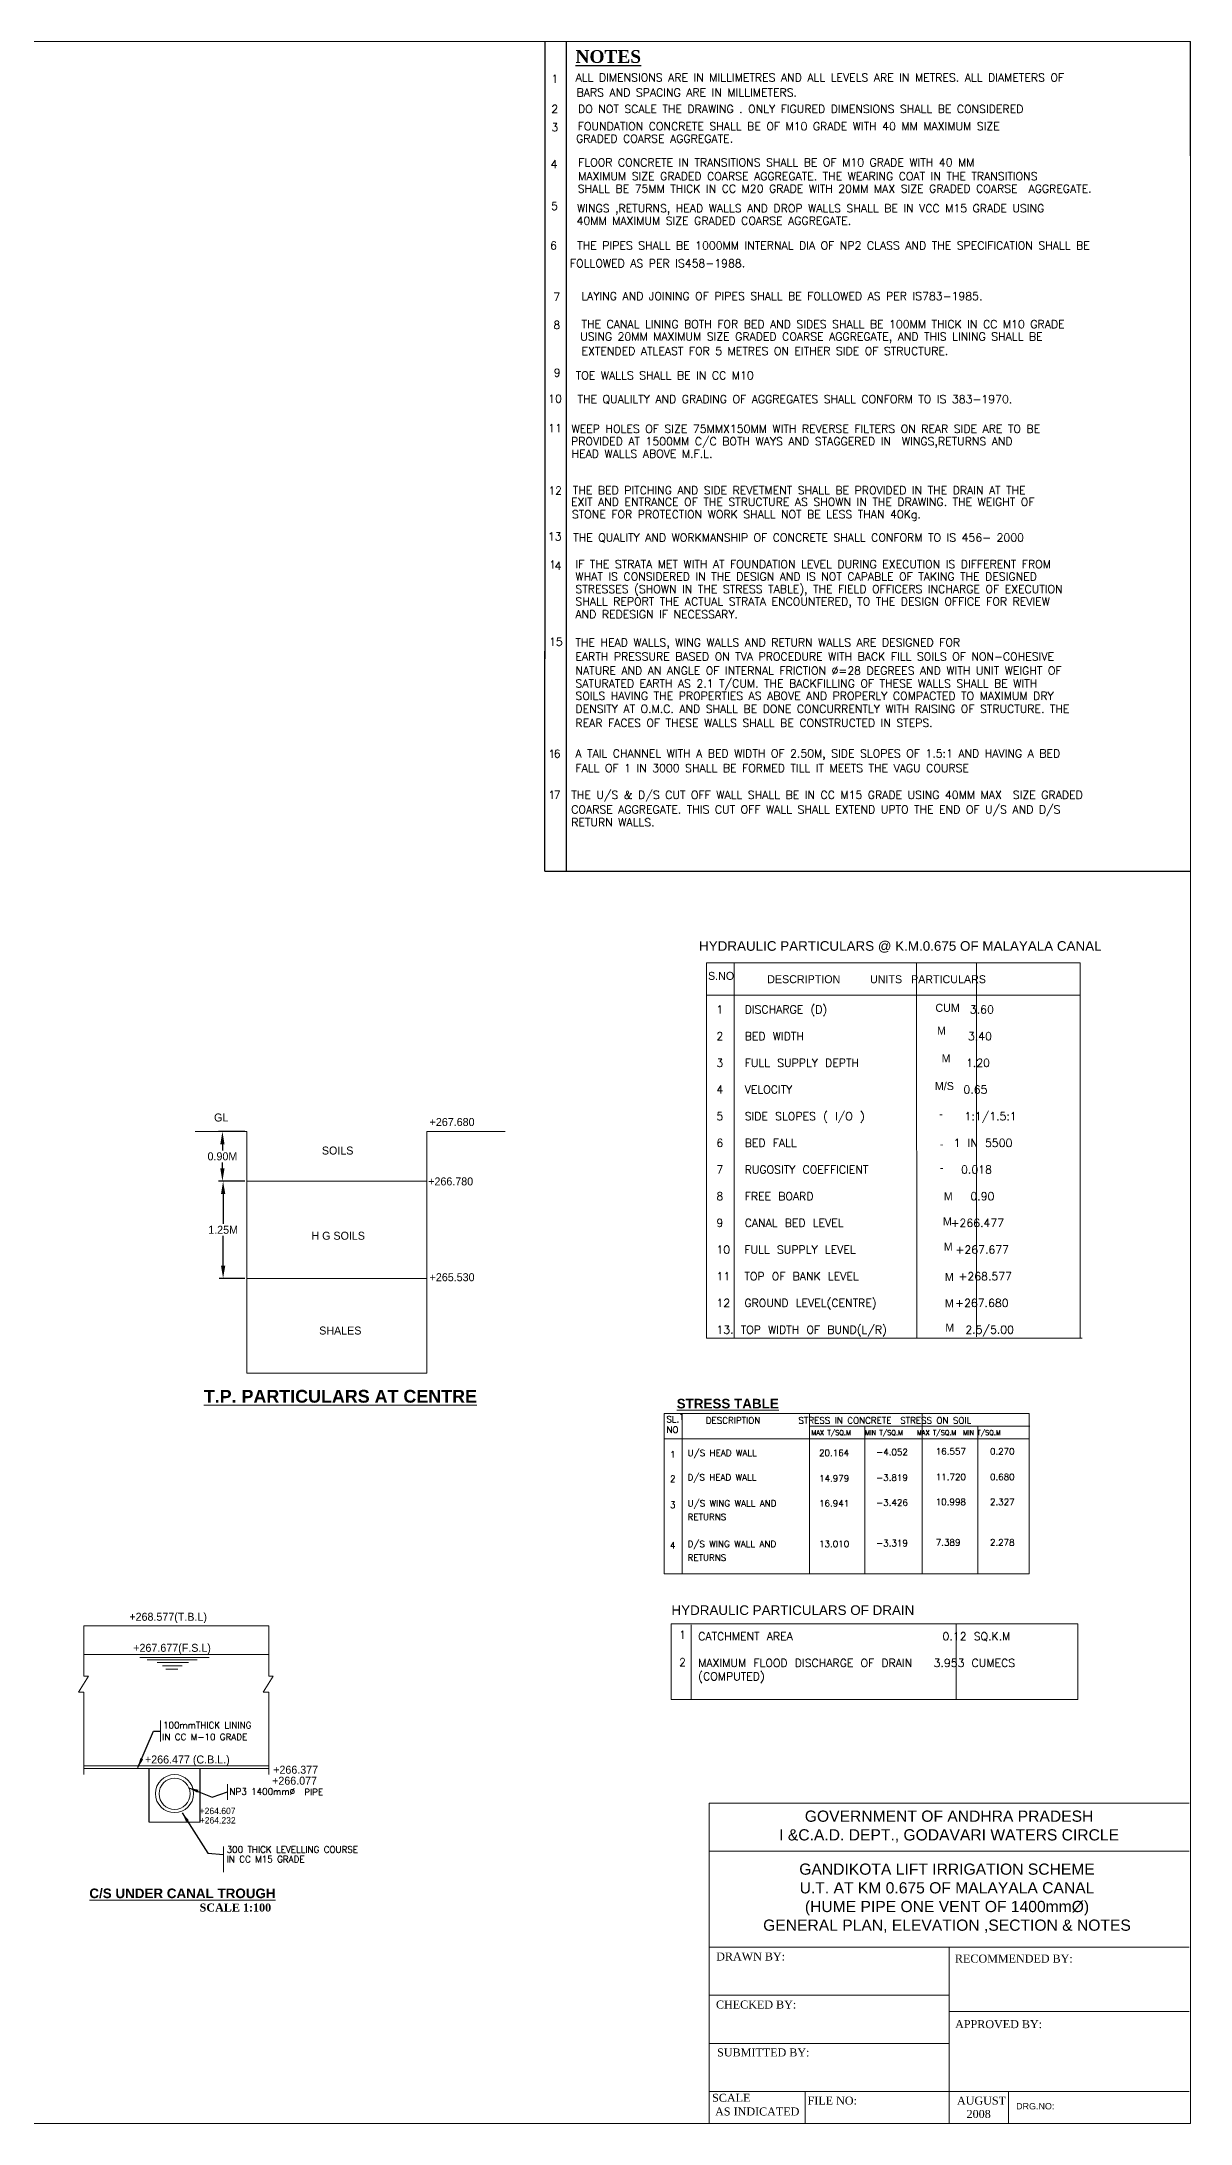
# Model space of a CAD drawing. Header units: millimetres. Extents: x 3428 to 4398, y -353 to 298.
# Drawn here: x 4039 to 4398, y -353 to 298 of the extents above; entities that cross this region are included whole.
import ezdxf

# ---------------------------------------------------------------- set-up
doc = ezdxf.new("R2010")
doc.units = ezdxf.units.MM
doc.layers.add('BASIC', color=18, linetype='Continuous')
doc.styles.add('ROMANS', font='romans')
doc.styles.add('style1', font='txt.shx', dxfattribs={"height": 20})
doc.styles.add('TIMES', font='times.ttf')
doc.dimstyles.new('ISO-25', dxfattribs={"dimtxt": 2.5, "dimasz": 4, "dimexe": 1.25, "dimexo": 0.625, "dimtad": 1, "dimtih": 1, "dimtoh": 1, "dimtxsty": 'Standard', "dimcen": 2.5, "dimadec": 0, "dimazin": 0, "dimtfac": 1, "dimtmove": 0, "dimatfit": 3, "dimfxl": 1, "dimarcsym": 0})

# ---------------------------------------------------------------- blocks, each defined once
blk = doc.blocks.new('*D18')
at = {"layer": 'BASIC', "color": 0, "lineweight": -2, "transparency": 16777216}
for p, q in [((4102.48, -42.88), (4094.25, -42.88)), ((4095.5, -46.88), (4095.5, -48.77)), ((4102.48, -58.41), (4094.25, -58.41)), ((4095.5, -54.41), (4095.5, -52.52))]:
    blk.add_line(p, q, dxfattribs=at)
at = {"layer": 'BASIC', "color": 0, "transparency": 16777216}
for points in [[(4094.83, -46.88), (4096.17, -46.88), (4095.5, -42.88)], [(4094.83, -54.41), (4096.17, -54.41), (4095.5, -58.41)]]:
    blk.add_solid(points, dxfattribs=at)
at = {"layer": 'Defpoints', "color": 0, "transparency": 16777216}
for p in [(4095.5, -42.88), (4103.1, -42.88), (4103.1, -58.41)]:
    blk.add_point(p, dxfattribs=at)
at = {"layer": 'BASIC', "color": 0, "lineweight": 13, "transparency": 16777216, "insert": (4095.5, -50.64), "char_height": 2.5, "attachment_point": 5}
blk.add_mtext('0.90M', dxfattribs=at)
blk = doc.blocks.new('*D19')
at = {"layer": 'BASIC', "color": 0, "lineweight": -2, "transparency": 16777216}
for p, q in [((4102.48, -58.41), (4094.47, -58.41)), ((4095.72, -62.41), (4095.72, -71.71)), ((4095.72, -84.77), (4095.72, -75.46)), ((4102.48, -88.77), (4094.47, -88.77))]:
    blk.add_line(p, q, dxfattribs=at)
at = {"layer": 'BASIC', "color": 0, "transparency": 16777216}
for points in [[(4095.05, -62.41), (4096.39, -62.41), (4095.72, -58.41)], [(4095.05, -84.77), (4096.39, -84.77), (4095.72, -88.77)]]:
    blk.add_solid(points, dxfattribs=at)
at = {"layer": 'Defpoints', "color": 0, "transparency": 16777216}
for p in [(4103.1, -58.41), (4095.72, -88.77), (4103.1, -88.77)]:
    blk.add_point(p, dxfattribs=at)
at = {"layer": 'BASIC', "color": 0, "lineweight": 13, "transparency": 16777216, "insert": (4095.72, -73.59), "char_height": 2.5, "attachment_point": 5}
blk.add_mtext('1.25M', dxfattribs=at)

msp = doc.modelspace()

# ---------------------------------------------------------------- linework, layer by layer
at = {"color": 0, "lineweight": 13}
for p, q in [((3428.304, 297.62314), (4398.02769, 297.62314)), ((4398.02769, 261.93876), (4398.02769, -352.74445)), ((4246.8478, 9.87524, 0.68367), (4246.8478, -107.46327, 0.68367)), ((4246.8478, 9.87524, 0.68367), (4363.60346, 9.87524)), ((4255.40921, 9.87524, 0.68367), (4255.40921, -107.46148, 0.68367)), ((4331.18243, 9.87524, 0.68367), (4331.18243, -107.06681, 0.68367)), ((4363.60346, 9.87524), (4363.60346, -107.44105)), ((4246.8478, -0.22858, 0.68367), (4363.60346, -0.22858)), ((4246.8478, -107.46327, 0.68367), (4364.22892, -107.44092, -0.00342)), ((4233.59925, -130.93275), (4347.67077, -130.93275)), ((4233.59925, -130.93275), (4233.59925, -181.05132)), ((4233.59925, -130.93275), (4233.59925, -181.05132)), ((4239.18495, -130.93275), (4239.18495, -181.05132)), ((4279.01415, -130.93275), (4279.01415, -181.05132)), ((4279.01415, -134.93275), (4347.80713, -134.93275)), ((4296.23195, -134.93275), (4296.23195, -181.05132)), ((4314.19372, -130.93275), (4314.19372, -181.05132)), ((4331.64972, -134.93275), (4331.64972, -181.05132)), ((4347.67077, -130.93275), (4347.67077, -181.05132)), ((4233.59925, -138.93275), (4347.67077, -138.93275)), ((4233.59925, -181.05132), (4347.67077, -181.05132)), ((4052.21565, -197.26432), (4109.97017, -197.26432)), ((4052.21565, -197.26432), (4052.21565, -213.06727)), ((4109.97017, -197.26432), (4109.97017, -213.06727)), ((4362.80353, -196.70931), (4235.75001, -196.70931)), ((4235.75001, -220.31465), (4235.75001, -196.70931)), ((4242.00454, -197.02163), (4242.00454, -220.31465)), ((4324.77628, -196.70931), (4324.77628, -220.31465)), ((4362.80353, -196.70931), (4362.80353, -220.31465)), ((4052.21565, -206.26432), (4109.97017, -206.26432)), ((4069.71284, -207.18887), (4091.32586, -207.18887)), ((4071.94723, -207.95434), (4087.58218, -207.95434)), ((4053.62334, -213.06727), (4050.49769, -218.02787)), ((4052.21565, -213.06727), (4053.62334, -213.06727)), ((4075.10133, -208.71505), (4084.91149, -208.71505)), ((4076.78745, -209.7867), (4082.9188, -209.7867)), ((4077.86044, -210.85836), (4081.53925, -210.85836)), ((4111.37787, -213.06727), (4108.25222, -218.02787)), ((4109.97017, -213.06727), (4111.37787, -213.06727)), ((4050.49769, -218.02787), (4052.21565, -218.02787)), ((4052.21565, -218.02787), (4052.21565, -243.75962)), ((4108.25222, -218.02787), (4109.97017, -218.02787)), ((4109.97017, -218.02787), (4109.97017, -243.75962)), ((4235.75001, -220.31465), (4362.80353, -220.31465)), ((4076.15813, -226.93273), (4076.15813, -233.42461)), ((4052.21565, -241.09432), (4109.97017, -241.09432)), ((4052.21565, -241.86498), (4109.81413, -241.86498)), ((4097.1177, -246.72672), (4097.1177, -251.65159)), ((4397.61439, -252.74445), (4247.61439, -252.74445)), ((4247.61439, -252.74445), (4397.61439, -252.74445)), ((4247.61439, -252.74445), (4247.61439, -352.74445)), ((4247.61439, -252.74445), (4247.61439, -267.74445)), ((4072.57371, -258.67168), (4087.98306, -258.67168)), ((4088.54378, -258.67168), (4073.13444, -258.67168)), ((4095.79096, -266.24729), (4095.79066, -274.21973)), ((4247.61439, -267.74445), (4397.61439, -267.74445)), ((4247.61439, -297.74445), (4397.61439, -297.74445)), ((4322.61439, -342.74445), (4322.61439, -297.74445)), ((4322.61439, -297.74445), (4322.61439, -317.74445)), ((4322.61439, -297.74445), (4322.61439, -312.74445)), ((4322.61439, -312.74445), (4247.61439, -312.74445)), ((4322.61439, -317.74445), (4397.61439, -317.74445)), ((4322.61439, -327.74445), (4247.61439, -327.74445)), ((4247.61439, -342.74445), (4397.61439, -342.74445)), ((4247.61439, -342.74445), (4277.61439, -342.74445)), ((4277.61439, -342.74445), (4277.61439, -352.74445)), ((4397.61439, -342.74445), (4322.61439, -342.74445)), ((4322.61439, -342.74445), (4322.61439, -352.74445)), ((4322.61439, -342.74445), (4352.61439, -342.74445)), ((4341.13843, -342.74445), (4341.13843, -352.74445)), ((4398.02769, -352.74445), (3428.304, -352.74445)), ((4128.82421, -352.74445), (4278.82421, -352.74445))]:
    msp.add_line(p, q, dxfattribs=at)
at = {"color": 0}
for p, q in [((4196.22607, 297.51763), (4196.22607, 104.81295)), ((4203.02751, 104.81295, 0.02714), (4203.02751, 297.51763, 0.02714)), ((4398.02769, 261.93876), (4398.02769, 297.62314)), ((4196.22607, 38.4295), (4196.22607, 107.20329)), ((4203.02729, 38.4295, 0.03374), (4203.02751, 107.20329, 0.02704)), ((4196.31894, 38.4295), (4398.02769, 38.4295))]:
    msp.add_line(p, q, dxfattribs=at)
at = {"color": 0, "lineweight": 13}
for centre, radius in [((4080.52935, -249.71564), 5.95604), ((4080.55875, -249.78449), 4.87193)]:
    msp.add_circle(centre, radius, dxfattribs=at)
at = {"layer": 'BASIC', "color": 0, "lineweight": 13}
for p, q in [((4312.46359, 9.87524, 0.29945), (4312.48593, -107.45077, 0.29946)), ((4086.94934, -42.88145), (4103.10341, -42.88145)), ((4103.10341, -42.88145), (4103.10341, -118.38393)), ((4159.38211, -118.38393), (4159.38211, -42.88145)), ((4159.38211, -42.88145), (4183.87376, -42.88145)), ((4103.10341, -58.40576), (4159.38211, -58.40576)), ((4103.10341, -88.76971), (4159.38211, -88.76971)), ((4103.10341, -118.38393), (4159.38211, -118.38393))]:
    msp.add_line(p, q, dxfattribs=at)
at = {"layer": 'BASIC', "color": 2}
for p, q in [((4072.57371, -258.67168), (4072.57371, -241.86498)), ((4088.54378, -258.67168), (4088.54378, -241.86498))]:
    msp.add_line(p, q, dxfattribs=at)

# ---------------------------------------------------------------- texts
at = {"color": 0, "style": 'ROMANS'}
for s, p in [('1', (4198.28644, 284.78244, 0.02714)), ('ALL DIMENSIONS ARE IN MILLIMETRES AND ALL LEVELS ARE IN METRES. ALL DIAMETERS OF', (4205.88353, 285.13854, 0.02714)), ('BARS AND SPACING ARE IN MILLIMETERS.', (4206.1825, 280.48198, 0.02714)), ('2', (4198.28644, 275.33815, 0.02714)), ('DO NOT SCALE THE DRAWING . ONLY FIGURED DIMENSIONS SHALL BE CONSIDERED', (4206.65479, 275.33569, 0.02714)), ('3', (4198.31062, 269.60714, 0.02714)), (' GRADED COARSE AGGREGATE.', (4204.31825, 266.04522, 0.02714)), ('4', (4198.07749, 258.07136, 0.02714)), ('FLOOR CONCRETE IN TRANSITIONS SHALL BE OF M10 GRADE WITH 40 MM', (4206.69113, 258.6485, 0.02714)), ('MAXIMUM SIZE GRADED COARSE AGGREGATE. THE WEARING COAT IN THE TRANSITIONS', (4206.69113, 254.32177, 0.02714)), ('5', (4198.22707, 245.01937, 0.02714)), ('SHALL BE 75MM THICK IN CC M20 GRADE WITH 20MM MAX SIZE GRADED COARSE  AGGREGATE.', (4206.55197, 250.43606, 0.02714)), ('40MM MAXIMUM SIZE GRADED COARSE AGGREGATE.', (4206.18852, 240.41197, 0.02714)), ('WINGS ,RETURNS, HEAD WALLS AND DROP WALLS SHALL BE IN VCC M15 GRADE USING  ', (4206.32768, 244.29769, 0.02714)), ('6', (4197.91779, 232.66292, 0.02714)), ('THE PIPES SHALL BE 1000MM INTERNAL DIA OF NP2 CLASS AND THE SPECIFICATION SHALL BE ', (4206.39162, 232.68877)), ('     FOLLOWED AS PER IS458-1988.', (4194.80142, 227.11101)), ('7', (4198.90821, 216.68424, 0.02714)), ('LAYING AND JOINING OF PIPES SHALL BE FOLLOWED AS PER IS783-1985.', (4207.6759, 216.86555)), ('8', (4198.96032, 207.85636, 0.02714)), ('USING 20MM MAXIMUM SIZE GRADED COARSE AGGREGATE, AND THIS LINING SHALL BE', (4207.32609, 204.22119, 0.02714)), ('EXTENDED ATLEAST FOR 5 METRES ON EITHER SIDE OF STRUCTURE.', (4207.74358, 199.714, 0.02714)), ('9', (4199.06086, 192.95069, 0.02714)), ('TOE WALLS SHALL BE IN CC M10 ', (4205.94558, 192.10508, 0.02714)), ('10', (4197.32837, 184.81973, 0.02714)), ('THE QUALILTY AND GRADING OF AGGREGATES SHALL CONFORM TO IS 383-1970.', (4206.49736, 184.67568, 0.02714)), ('11', (4197.30743, 175.63356, 0.02714)), ('WEEP HOLES OF SIZE 75MMX150MM WITH REVERSE FILTERS ON REAR SIDE ARE TO BE ', (4204.6124, 175.40036)), ('PROVIDED AT 1500MM C/C BOTH WAYS AND STAGGERED IN  WINGS,RETURNS AND ', (4204.47324, 171.51464)), ('HEAD WALLS ABOVE M.F.L.', (4204.6124, 167.62893)), ('12', (4197.3463, 156.11324, 0.02714)), ('THE BED PITCHING AND SIDE REVETMENT SHALL BE PROVIDED IN THE DRAIN AT THE ', (4205.01694, 156.22127)), ('EXIT AND ENTRANCE OF THE STRUCTURE AS SHOWN IN THE DRAWING. THE WEIGHT OF ', (4204.44733, 152.58412)), ('STONE FOR PROTECTION WORK SHALL NOT BE LESS THAN 40Kg.', (4204.72566, 148.6984)), ('13', (4197.22684, 141.77506, 0.02714)), ('THE QUALITY AND WORKMANSHIP OF CONCRETE SHALL CONFORM TO IS 456- 2000', (4205.13846, 141.43042)), ('1', (4197.60557, 133.00827, 0.02714)), ('4', (4199.32506, 132.63619, 0.02714)), ('WHAT IS CONSIDERED IN THE DESIGN AND IS NOT CAPABLE OF TAKING THE DESIGNED', (4205.83968, 129.23682)), ('IF THE STRATA MET WITH AT FOUNDATION LEVEL DURING EXECUTION IS DIFFERENT FROM', (4205.83968, 133.12254)), ('STRESSES (SHOWN IN THE STRESS TABLE), THE FIELD OFFICERS INCHARGE OF EXECUTION', (4205.83968, 125.35111)), ('SHALL REPORT THE ACTUAL STRATA ENCOUNTERED, TO THE DESIGN OFFICE FOR REVIEW ', (4205.83968, 121.46539)), ('AND REDESIGN IF NECESSARY.', (4205.83968, 117.46416)), ('15', (4197.57257, 108.90729, 0.02714)), ('THE HEAD WALLS, WING WALLS AND RETURN WALLS ARE DESIGNED FOR', (4205.83967, 108.66706)), ('EARTH PRESSURE BASED ON TVA PROCEDURE WITH BACK FILL SOILS OF NON-COHESIVE', (4205.83967, 104.26288)), ('SATURATED EARTH AS 2.1 T/CUM. THE BACKFILLING OF THESE WALLS SHALL BE WITH', (4205.83967, 95.84337)), ('NATURE AND AN ANGLE OF INTERNAL FRICTION %%C=28 DEGREES AND WITH UNIT WEIGHT OF', (4205.83967, 99.8587)), ('SOILS HAVING THE PROPERTIES AS ABOVE AND PROPERLY COMPACTED TO MAXIMUM DRY', (4205.83967, 91.97175)), ('DENSITY AT O.M.C. AND SHALL BE DONE CONCURRENTLY WITH RAISING OF STRUCTURE. THE', (4205.83967, 87.91738)), ('REAR FACES OF THESE WALLS SHALL BE CONSTRUCTED IN STEPS.', (4205.83967, 83.5273)), ('1', (4197.33223, 73.85749)), ('6', (4199.05172, 73.91773)), ('A TAIL CHANNEL WITH A BED WIDTH OF 2.50M, SIDE SLOPES OF 1.5:1 AND HAVING A BED', (4205.83967, 73.99637)), ('FALL OF 1 IN 3000 SHALL BE FORMED TILL IT MEETS THE VAGU COURSE', (4205.83967, 69.42353)), ('1', (4197.33223, 61.01172)), ('7', (4199.05172, 61.01172)), ('COARSE AGGREGATE. THIS CUT OFF WALL SHALL EXTEND UPTO THE END OF U/S AND D/S', (4204.53112, 56.47406)), ('RETURN WALLS.', (4204.53112, 52.47282))]:
    msp.add_text(s, height=2.5, dxfattribs=at).set_placement(p)
at = {"color": 1, "style": 'ROMANS'}
for s, p in [('FOUNDATION CONCRETE SHALL BE OF M10 GRADE WITH 40 MM MAXIMUM SIZE ', (4206.56082, 269.93094, 0.02714)), ('THE CANAL LINING BOTH FOR BED AND SIDES SHALL BE 100MM THICK IN CC M10 GRADE', (4207.74358, 208.1069, 0.02714)), ('THE U/S & D/S CUT OFF WALL SHALL BE IN CC M15 GRADE USING 40MM MAX  SIZE GRADED', (4204.53112, 61.04689))]:
    msp.add_text(s, height=2.5, dxfattribs=at).set_placement(p)
at = {"color": 0, "lineweight": 13}
for s, p in [('S.NO', (4247.27174, 4.50109)), ('DESCRIPTION          UNITS   PARTICULARS', (4265.77174, 3.45005)), ('CUM', (4318.34266, -5.48377)), (' M', (4317.91479, -12.57828)), ('M', (4320.28128, -21.24935)), ('M/S', (4318.17773, -29.92042)), ('-', (4319.49245, -38.59149)), ('-', (4319.75539, -48.05083)), ('-', (4319.75539, -55.40811)), ('M', (4320.95418, -64.34193)), ('M', (4320.69123, -72.22472)), ('M', (4320.95418, -80.10751)), ('M', (4321.27701, -89.56686)), ('M', (4321.27701, -97.8084)), ('M', (4321.43553, -105.36314))]:
    msp.add_text(s, height=2.5, dxfattribs=at).set_placement(p)
for s, height, style, p in [('SL.', 2, 'ROMANS', (4234.26705, -133.7906)), ('NO', 2, 'ROMANS', (4234.26705, -137.0287)), ('1', 2, 'ROMANS', (4238.17782, -132.94939)), ('DESCRIPTION       STRESS IN CONCRETE  STRESS ON SOIL', 2, 'ROMANS', (4246.57133, -134.13897)), ('MAX T/SQ.M   MIN T/SQ.M   MAX T/SQ.M  MIN T/SQ.M', 1.5, 'ROMANS', (4279.56373, -137.69928)), ('1', 2, 'ROMANS', (4235.38687, -144.73789)), ('U/S HEAD WALL', 2, 'ROMANS', (4240.89225, -144.28286)), ('20.164', 2, 'ROMANS', (4281.9694, -144.27309)), ('-4.052', 2, 'ROMANS', (4299.79763, -144.0371)), ('16.557', 2, 'ROMANS', (4318.44558, -143.82256)), ('0.270', 2, 'ROMANS', (4335.38373, -143.82256)), ('D/S HEAD WALL', 2, 'ROMANS', (4240.89225, -151.91653)), ('2', 2, 'ROMANS', (4235.38687, -152.37156)), ('14.979', 2, 'ROMANS', (4281.9694, -152.24927)), ('-3.819', 2, 'ROMANS', (4299.79763, -152.01328)), ('11.720', 2, 'ROMANS', (4318.44558, -151.79874)), ('0.680', 2, 'ROMANS', (4335.38373, -151.79874)), ('3', 2, 'ROMANS', (4235.38687, -160.49668)), ('U/S WING WALL AND ', 2, 'ROMANS', (4240.89225, -160.04165)), ('RETURNS', 2, 'ROMANS', (4240.89225, -164.30837)), ('16.941', 2, 'ROMANS', (4281.9694, -160.03188)), ('-3.426', 2, 'ROMANS', (4299.79763, -159.79589)), ('10.998', 2, 'ROMANS', (4318.44558, -159.58135)), ('2.327', 2, 'ROMANS', (4335.38373, -159.58135)), ('4', 2, 'ROMANS', (4235.38687, -173.17372)), ('D/S WING WALL AND', 2, 'ROMANS', (4240.89225, -172.71869)), ('RETURNS', 2, 'ROMANS', (4240.89225, -176.98542)), ('13.010', 2, 'ROMANS', (4281.9694, -172.70892)), ('-3.319', 2, 'ROMANS', (4299.79763, -172.47293)), ('7.389', 2, 'ROMANS', (4318.44558, -172.25839)), ('2.278', 2, 'ROMANS', (4335.38373, -172.25839)), ('1', 2.5, 'style1', (4238.22387, -201.35186)), ('2', 2.5, 'style1', (4238.22387, -209.94146)), ('100mmTHICK LINING ', 2, 'ROMANS', (4076.95702, -229.34469)), ('IN CC M-10 GRADE ', 2, 'ROMANS', (4076.68873, -233.02267)), ('NP3 1400mm%%C', 2, 'ROMANS', (4097.72383, -250.06893)), ('PIPE', 2, 'ROMANS', (4121.08536, -250.22767)), ('300 THICK LEVELLING COURSE', 2, 'ROMANS', (4096.8275, -268.19191)), ('IN CC M15 GRADE ', 2, 'ROMANS', (4096.8275, -271.2125)), ('DRAWN BY:', 2.5, 'TIMES', (4249.83097, -301.87107)), ('RECOMMENDED BY:', 2.5, 'TIMES', (4324.44162, -302.52172)), ('CHECKED BY:', 2.5, 'TIMES', (4249.76068, -316.87107)), ('APPROVED BY:', 2.5, 'TIMES', (4324.4971, -322.99905)), ('SUBMITTED BY:', 2.5, 'TIMES', (4250.12477, -331.83599)), ('SCALE ', 2.5, 'TIMES', (4248.551, -346.00883)), ('FILE NO: ', 2.5, 'TIMES', (4278.39121, -346.88545)), ('AUGUST', 2.5, 'TIMES', (4325.08892, -346.88949)), (' AS INDICATED', 2.5, 'TIMES', (4248.551, -350.28104)), (' 2008', 2.5, 'TIMES', (4327.13931, -351.05616))]:
    msp.add_text(s, height=height, dxfattribs=dict(at, style=style)).set_placement(p)
at = {"color": 0, "insert": (4205.85282, 294.9798), "char_height": 4, "width": 25.6448, "attachment_point": 1}
msp.add_mtext('{\\fTimes New Roman|b1|i0|c0|p18;\\LNOTES}', dxfattribs=at)
at = {"color": 0, "lineweight": 13, "attachment_point": 1}
for s, insert, char_height, width, style in [('{\\fArial|b0|i0|c0|p34;HYDRAULIC PARTICULARS @ K.M.0.675 OF MALAYALA CANAL}', (4244.46864, 16.59343, 0.68367), 3, 139.3273408, 'style1'), ('1   DISCHARGE (D)                    3.60\\P\\P2   BED WIDTH                       3.40 \\P\\P3   FULL SUPPLY DEPTH               1.20\\P\\P4   VELOCITY                        0.65\\P\\P5   SIDE SLOPES ( I/O )              1:1/1.5:1\\P\\P6   BED FALL                      1 IN 5500   \\P\\P7   RUGOSITY COEFFICIENT             0.018 \\P\\P8   FREE BOARD                      0.90\\P\\P9   CANAL BED LEVEL               +266.477\\P\\P10  FULL SUPPLY LEVEL              +267.677\\P\\P11  TOP OF BANK LEVEL              +268.577\\P\\P12  GROUND LEVEL(CENTRE)           +267.680\\P\\P13. TOP WIDTH OF BUND(L/R)           2.5/5.00', (4249.89796, -3.51032, 0.68367), 2.5, 176.525, 'style1'), ('{\\fArial|b1|i0|c0|p34;\\LSTRESS TABLE}', (4237.48471, -126.37858), 3, 34.4567, 'ROMANS'), ('{\\fArial|b0|i0|c0|p34;HYDRAULIC PARTICULARS OF DRAIN}', (4235.84395, -190.90713), 3, 80.4885439, 'ROMANS'), ('CATCHMENT AREA                     0.12 SQ.K.M\\P\\PMAXIMUM FLOOD DISCHARGE OF DRAIN   3.953 CUMECS\\P(COMPUTED)', (4244.20959, -199.3321), 2.5, 145.4768, 'style1')]:
    msp.add_mtext(s, dxfattribs=dict(at, insert=insert, char_height=char_height, width=width, style=style))
at = {"color": 0, "lineweight": 13}
for s, insert, char_height, width, attachment_point in [('GL', (4092.89398, -37.24289), 2.5, 33.2215, 1), ('+267.680', (4160.26705, -38.65524), 2.5, 33.2215, 1), ('SOILS', (4126.58607, -47.5711), 2.5, 33.2215, 1), ('+266.780', (4159.82577, -57.21017), 2.5, 33.2215, 1), ('H G SOILS', (4123.33109, -74.18641), 2.5, 33.2215, 1), ('+265.530', (4160.26705, -87.14617), 2.5, 33.2215, 1), ('SHALES', (4125.75118, -103.80064), 2.5, 33.2215, 1), ('{\\fArial|b1|i0|c0|p34;\\LT.P. PARTICULARS AT CENTRE}', (4089.6758, -123.58831), 4, 113.6898, 1), ('+268.577(T.B.L)', (4066.41465, -193.22109), 2.5, 33.2215, 1), ('+267.677(F.S.L)', (4067.63939, -202.92964), 2.5, 34.2447, 1), ('+266.477 (C.B.L.)', (4071.29894, -237.81044), 2.5, 35.5533, 1), ('+266.077', (4111.02843, -244.44362), 2.5, 35.5533, 1), ('+266.377 ', (4111.37166, -241.01385), 2.5, 35.5533, 1), ('+264.607', (4088.38179, -254.13175), 2, 19.3321, 1), ('+264.232', (4088.41498, -257.06787), 2, 19.3321, 1), ('{\\fArial|b0|i0|c0|p34;GOVERNMENT OF ANDHRA PRADESH\\PI &C.A.D. DEPT., GODAVARI WATERS CIRCLE}', (4322.61439, -255.02172), 3.5, 150, 2), ('\\P{\\fArial|b0|i0|c0|p34;GANDIKOTA LIFT IRRIGATION SCHEME\\PU.T. AT KM 0.675 OF MALAYALA CANAL\\P(HUME PIPE ONE VENT OF 1400mm%%C)\\PGENERAL PLAN, ELEVATION ,SECTION & NOTES}', (4321.96305, -265.73389), 3.5, 150, 2), ('{\\fArial|b1|i0|c0|p34;\\LC/S UNDER CANAL TROUGH}', (4083.01251, -280.92364), 3, 102.7459, 5), ('{\\fTimes New Roman|b1|i0|c0|p18;SCALE 1:100}', (4088.3805, -284.06735), 2.5, 25.1815, 1), ('{\\fArial|b0|i0|c0|p34;DRG.NO:}', (4343.56827, -346.38469), 2, 51.9686772, 1)]:
    msp.add_mtext(s, dxfattribs=dict(at, insert=insert, char_height=char_height, width=width, attachment_point=attachment_point))

# ---------------------------------------------------------------- dimensions: what is measured, and where the dimension line sits
at = {"layer": 'BASIC', "color": 0, "lineweight": 13}
for base, p2, text, picture, middle in [((4095.49939, -42.88145), (4103.10341, -42.88145), '0.90M', '*D18', (4095.49939, -50.6436)), ((4095.71872, -88.76971), (4103.10341, -88.76971), '1.25M', '*D19', (4095.71872, -73.58773))]:
    dim = msp.add_linear_dim(base=base, p1=(4103.10341, -58.40576), p2=p2, angle=90, text=text, dimstyle='ISO-25', dxfattribs=at)
    dim.commit()
    dim.dimension.update_dxf_attribs({"geometry": picture, "text_midpoint": middle})

# ---------------------------------------------------------------- leaders
at = {"color": 0, "lineweight": 13}
for points in [[(4069.10967, -241.59432), (4073.98268, -230.17867), (4076.15813, -230.17867)], [(4085.04324, -247.88054), (4092.30762, -250.80227), (4097.1177, -249.18916)], [(4082.95462, -255.75096), (4090.98089, -268.31223), (4095.79096, -268.70973)]]:
    msp.add_leader(points, dimstyle='ISO-25', override={"dimasz": 3, "dimjust": 2}, dxfattribs=at)

doc.saveas('drawing.dxf')
